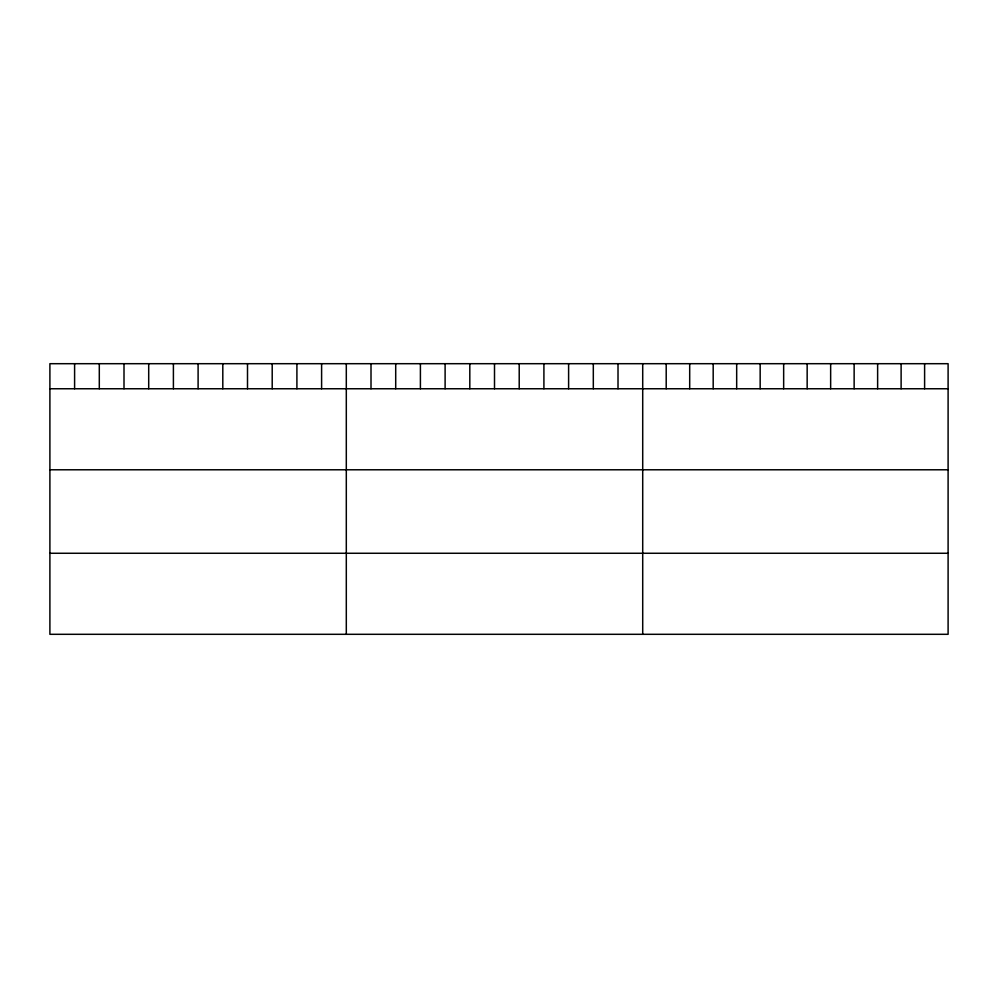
<?xml version="1.0" encoding="UTF-8"?>
<svg xmlns="http://www.w3.org/2000/svg" width="998" height="998" viewBox="0 0 998 998"><rect width="100%" height="100%" fill="white"/><g stroke="black" fill="none" stroke-linecap="round" stroke-linejoin="round"><path stroke-width="1.5" d="M948.1 388.758L948.1 634.304L49.9 634.304L49.9 363.696L948.1 363.696L948.1 388.758L49.9 388.758M49.9 469.784L948.1 469.784M49.9 553.266L948.1 553.266M924.61 363.696L924.61 388.758M901.119 363.696L901.119 388.758M877.629 363.696L877.629 388.758M854.138 363.696L854.138 388.758M830.648 363.696L830.648 388.758M807.157 363.696L807.157 388.758M783.655 363.696L783.655 388.758M760.164 363.696L760.164 388.758M736.674 363.696L736.674 388.758M713.183 363.696L713.183 388.758M689.693 363.696L689.693 388.758M666.202 363.696L666.202 388.758M642.712 363.696L642.712 634.304M618.011 363.696L618.011 388.758M593.311 363.696L593.311 388.758M568.611 363.696L568.611 388.758M543.91 363.696L543.91 388.758M519.21 363.696L519.21 388.758M494.509 363.696L494.509 388.758M469.809 363.696L469.809 388.758M445.108 363.696L445.108 388.758M420.408 363.696L420.408 388.758M395.707 363.696L395.707 388.758M371.006 363.696L371.006 388.758M346.306 363.696L346.306 634.304M321.606 363.696L321.606 388.758M296.905 363.696L296.905 388.758M272.204 363.696L272.204 388.758M247.504 363.696L247.504 388.758M222.804 363.696L222.804 388.758M198.103 363.696L198.103 388.758M173.403 363.696L173.403 388.758M148.702 363.696L148.702 388.758M124.002 363.696L124.002 388.758M99.301 363.696L99.301 388.758M74.6 363.696L74.6 388.758"/></g></svg>
